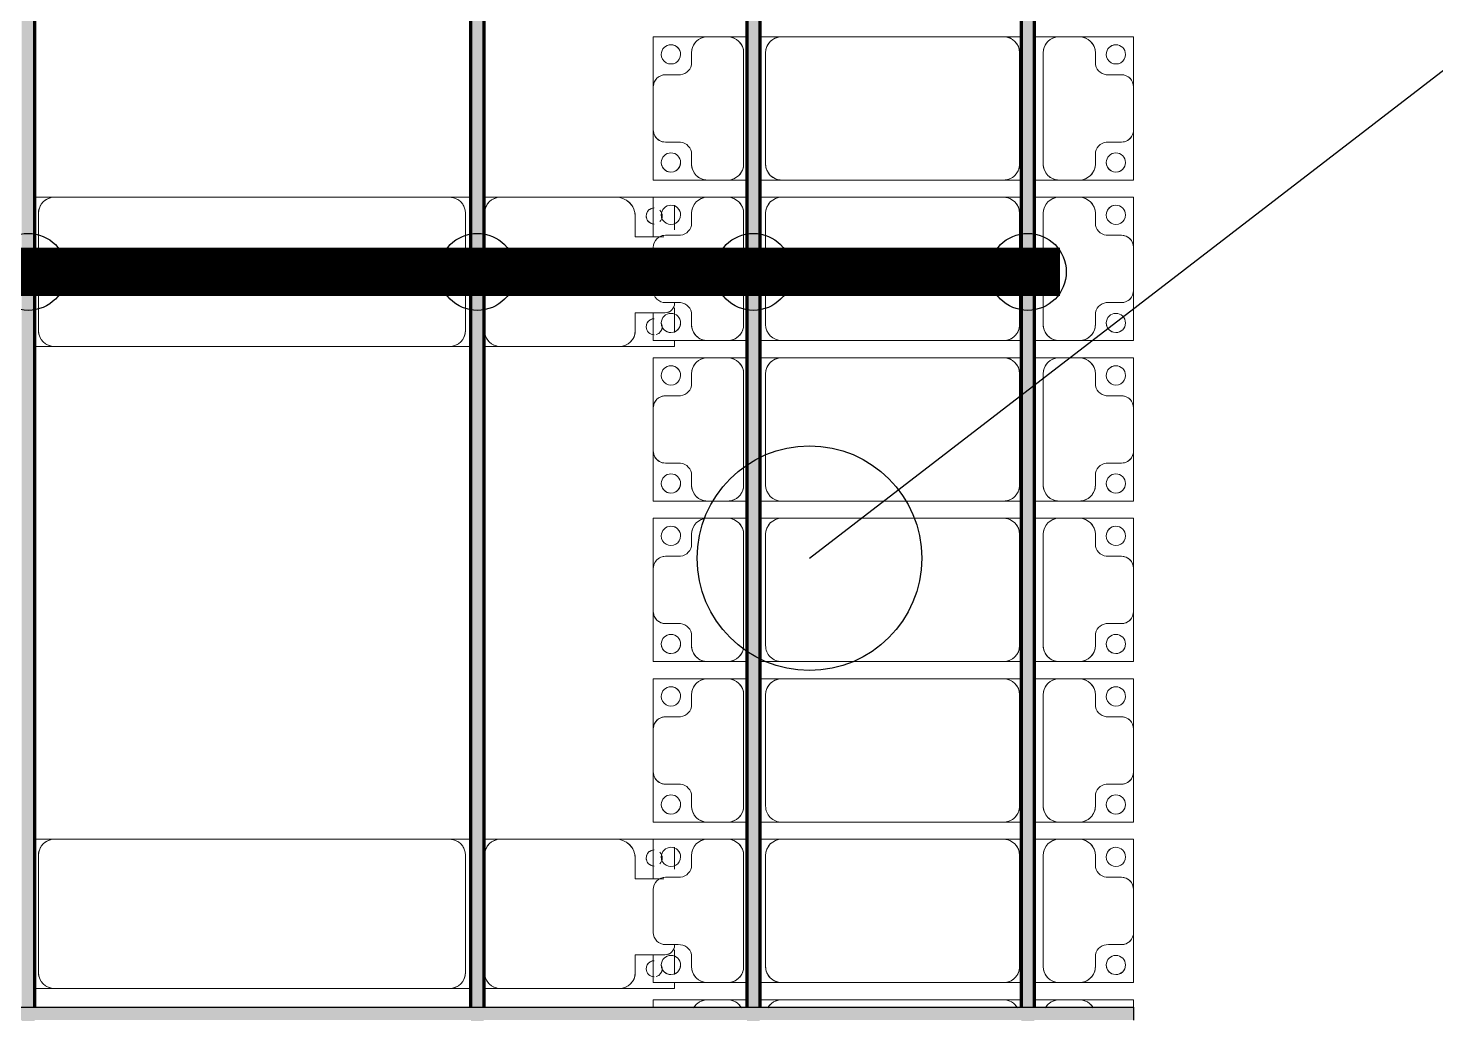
# Model space of a CAD drawing. Header units: millimetres. Extents: x -268744 to 115753, y -96240 to -10461.
# Drawn here: x 31470 to 35856, y -34627 to -31556 of the extents above; entities that cross this region are included whole.
import ezdxf

# ---------------------------------------------------------------- set-up
doc = ezdxf.new("R2010")
doc.units = ezdxf.units.MM
doc.layers.add('A-GENM', color=13, linetype='Continuous', lineweight=9)
doc.layers.add('S-BEAM', color=12, linetype='Continuous', lineweight=9)
for name, color, linetype in [('GC-BICH NEO', 6, 'Continuous'), ('GC-DAY NEO', 5, 'Continuous'), ('GC-HOP 40x60 GIA CUONG', 1, 'Continuous')]:
    doc.layers.add(name, color=color, linetype=linetype)

# ---------------------------------------------------------------- blocks, each defined once
blk = doc.blocks.new('Dầm C52 - Hộp 40x60-V24-KHUNG KẾT CẤU BÈ PIN 1')
at = {"layer": 'S-BEAM', "lineweight": 25}
blk.add_hatch(color=4, dxfattribs=at).paths.add_polyline_path([(-145811, -20), (145811, -20), (145811, 20), (-145811, 20)])
at = {"layer": 'S-BEAM', "color": 4, "lineweight": 25}
for p, q in [((-145811, 20), (145811, 20)), ((145811, 20), (145811, -20))]:
    blk.add_line(p, q, dxfattribs=at)
blk = doc.blocks.new('Dai phaodi lai - DẢI PHAO ĐI LẠI-V77-KHUNG KẾT CẤU BÈ PIN 1')
at = {"layer": 'A-GENM', "color": 7}
for p, q in [((11276.8, 748.4), (11433.1, 748.4)), ((11276.8, 579.3), (11276.8, 748.4)), ((11276.8, 748.4), (11276.8, 579.3)), ((11433.1, 748.4), (11276.8, 748.4)), ((11566.9, 748.4), (11433.1, 748.4)), ((11566.9, 748.4), (11723.2, 748.4)), ((11723.2, 748.4), (11566.9, 748.4)), ((11723.2, 748.4), (11723.2, 579.3)), ((11723.2, 579.3), (11723.2, 748.4)), ((11776.8, 748.4), (11933.1, 748.4)), ((11776.8, 579.3), (11776.8, 748.4)), ((11776.8, 748.4), (11776.8, 579.3)), ((11933.1, 748.4), (11776.8, 748.4)), ((12066.9, 748.4), (11933.1, 748.4)), ((12066.9, 748.4), (12223.2, 748.4)), ((12223.2, 748.4), (12066.9, 748.4)), ((12223.2, 748.4), (12223.2, 579.3)), ((12223.2, 579.3), (12223.2, 748.4)), ((12276.8, 748.4), (12433.1, 748.4)), ((12276.8, 579.3), (12276.8, 748.4)), ((12276.8, 748.4), (12276.8, 579.3)), ((12433.1, 748.4), (12276.8, 748.4)), ((12566.9, 748.4), (12433.1, 748.4)), ((12566.9, 748.4), (12723.2, 748.4)), ((12723.2, 748.4), (12566.9, 748.4)), ((12723.2, 748.4), (12723.2, 579.3)), ((12723.2, 579.3), (12723.2, 748.4)), ((12776.8, 748.4), (12933.1, 748.4)), ((12776.8, 579.3), (12776.8, 748.4)), ((12776.8, 748.4), (12776.8, 579.3)), ((12933.1, 748.4), (12776.8, 748.4)), ((13066.9, 748.4), (12933.1, 748.4)), ((13066.9, 748.4), (13223.2, 748.4)), ((13223.2, 748.4), (13066.9, 748.4)), ((13223.2, 748.4), (13223.2, 579.3)), ((13223.2, 579.3), (13223.2, 748.4)), ((13276.8, 748.4), (13433.1, 748.4)), ((13276.8, 579.3), (13276.8, 748.4)), ((13276.8, 748.4), (13276.8, 579.3)), ((13433.1, 748.4), (13276.8, 748.4)), ((13566.9, 748.4), (13433.1, 748.4)), ((13566.9, 748.4), (13723.2, 748.4)), ((13723.2, 748.4), (13566.9, 748.4)), ((13723.2, 748.4), (13723.2, 579.3)), ((13723.2, 579.3), (13723.2, 748.4)), ((13776.8, 748.4), (13933.1, 748.4)), ((13776.8, 579.3), (13776.8, 748.4)), ((13776.8, 748.4), (13776.8, 579.3)), ((13933.1, 748.4), (13776.8, 748.4)), ((14066.9, 748.4), (13933.1, 748.4)), ((14066.9, 748.4), (14223.2, 748.4)), ((14223.2, 748.4), (14066.9, 748.4)), ((14223.2, 748.4), (14223.2, 579.3)), ((14223.2, 579.3), (14223.2, 748.4)), ((14276.8, 748.4), (14300.1, 748.4)), ((14276.8, 579.3), (14276.8, 748.4)), ((14276.8, 748.4), (14276.8, 579.3)), ((14300.1, 748.4), (14276.8, 748.4)), ((11395.1, 710.4), (11395.1, 670.7)), ((11604.9, 670.7), (11604.9, 710.4)), ((11895.1, 710.4), (11895.1, 670.7)), ((12104.9, 670.7), (12104.9, 710.4)), ((12395.1, 710.4), (12395.1, 670.7)), ((12604.9, 670.7), (12604.9, 710.4)), ((12895.1, 710.4), (12895.1, 670.7)), ((13104.9, 670.7), (13104.9, 710.4)), ((13395.1, 710.4), (13395.1, 670.7)), ((13604.9, 670.7), (13604.9, 710.4)), ((13895.1, 710.4), (13895.1, 670.7)), ((14104.9, 670.7), (14104.9, 710.4)), ((11364.3, 629.3), (11326.8, 629.3)), ((11673.2, 629.3), (11635.7, 629.3)), ((11864.3, 629.3), (11826.8, 629.3)), ((12173.2, 629.3), (12135.7, 629.3)), ((12364.3, 629.3), (12326.8, 629.3)), ((12673.2, 629.3), (12635.7, 629.3)), ((12864.3, 629.3), (12826.8, 629.3)), ((13173.2, 629.3), (13135.7, 629.3)), ((13364.3, 629.3), (13326.8, 629.3)), ((13673.2, 629.3), (13635.7, 629.3)), ((13864.3, 629.3), (13826.8, 629.3)), ((14173.2, 629.3), (14135.7, 629.3)), ((11276.8, 579.3), (11276.8, 516.7)), ((11723.2, 516.7), (11723.2, 579.3)), ((11776.8, 579.3), (11776.8, 516.7)), ((12223.2, 516.7), (12223.2, 579.3)), ((12276.8, 579.3), (12276.8, 516.7)), ((12723.2, 516.7), (12723.2, 579.3)), ((12776.8, 579.3), (12776.8, 516.7)), ((13223.2, 516.7), (13223.2, 579.3)), ((13276.8, 579.3), (13276.8, 516.7)), ((13723.2, 516.7), (13723.2, 579.3)), ((13776.8, 579.3), (13776.8, 516.7)), ((14223.2, 516.7), (14223.2, 579.3)), ((14276.8, 579.3), (14276.8, 516.7)), ((11276.8, 438.7), (11276.8, 516.7)), ((11276.8, 438.7), (11276.8, 516.7)), ((11723.2, 516.7), (11723.2, 438.7)), ((11723.2, 516.7), (11723.2, 438.7)), ((11776.8, 438.7), (11776.8, 516.7)), ((11776.8, 438.7), (11776.8, 516.7)), ((12223.2, 516.7), (12223.2, 438.7)), ((12223.2, 516.7), (12223.2, 438.7)), ((12276.8, 438.7), (12276.8, 516.7)), ((12276.8, 438.7), (12276.8, 516.7)), ((12723.2, 516.7), (12723.2, 438.7)), ((12723.2, 516.7), (12723.2, 438.7)), ((12776.8, 438.7), (12776.8, 516.7)), ((12776.8, 438.7), (12776.8, 516.7)), ((13223.2, 516.7), (13223.2, 438.7)), ((13223.2, 516.7), (13223.2, 438.7)), ((13276.8, 438.7), (13276.8, 516.7)), ((13276.8, 438.7), (13276.8, 516.7)), ((13723.2, 516.7), (13723.2, 438.7)), ((13723.2, 516.7), (13723.2, 438.7)), ((13776.8, 438.7), (13776.8, 516.7)), ((13776.8, 438.7), (13776.8, 516.7)), ((14223.2, 516.7), (14223.2, 438.7)), ((14223.2, 516.7), (14223.2, 438.7)), ((14276.8, 438.7), (14276.8, 516.7)), ((14276.8, 438.7), (14276.8, 516.7)), ((11326.8, 466.7), (11673.2, 466.7)), ((11826.8, 466.7), (12173.2, 466.7)), ((12326.8, 466.7), (12673.2, 466.7)), ((12826.8, 466.7), (13173.2, 466.7)), ((13326.8, 466.7), (13673.2, 466.7)), ((13826.8, 466.7), (14173.2, 466.7)), ((11276.8, 343.3), (11276.8, 398.7)), ((11276.8, 343.3), (11276.8, 398.7)), ((11723.2, 398.7), (11723.2, 343.3)), ((11723.2, 398.7), (11723.2, 343.3)), ((11776.8, 343.3), (11776.8, 398.7)), ((11776.8, 343.3), (11776.8, 398.7)), ((12223.2, 398.7), (12223.2, 343.3)), ((12223.2, 398.7), (12223.2, 343.3)), ((12276.8, 343.3), (12276.8, 398.7)), ((12276.8, 343.3), (12276.8, 398.7)), ((12723.2, 398.7), (12723.2, 343.3)), ((12723.2, 398.7), (12723.2, 343.3)), ((12776.8, 343.3), (12776.8, 398.7)), ((12776.8, 343.3), (12776.8, 398.7)), ((13223.2, 398.7), (13223.2, 343.3)), ((13223.2, 398.7), (13223.2, 343.3)), ((13276.8, 343.3), (13276.8, 398.7)), ((13276.8, 343.3), (13276.8, 398.7)), ((13723.2, 398.7), (13723.2, 343.3)), ((13723.2, 398.7), (13723.2, 343.3)), ((13776.8, 343.3), (13776.8, 398.7)), ((13776.8, 343.3), (13776.8, 398.7)), ((14223.2, 398.7), (14223.2, 343.3)), ((14223.2, 398.7), (14223.2, 343.3)), ((14276.8, 343.3), (14276.8, 398.7)), ((14276.8, 343.3), (14276.8, 398.7)), ((11673.2, 393.3), (11326.8, 393.3)), ((12173.2, 393.3), (11826.8, 393.3)), ((12673.2, 393.3), (12326.8, 393.3)), ((13173.2, 393.3), (12826.8, 393.3)), ((13673.2, 393.3), (13326.8, 393.3)), ((14173.2, 393.3), (13826.8, 393.3)), ((11276.8, 343.3), (11276.8, -348.3)), ((11723.2, -348.3), (11723.2, 343.3)), ((11776.8, 343.3), (11776.8, -348.3)), ((12223.2, -348.3), (12223.2, 343.3)), ((12276.8, 343.3), (12276.8, -348.3)), ((12723.2, -348.3), (12723.2, 343.3)), ((12776.8, 343.3), (12776.8, -348.3)), ((13223.2, -348.3), (13223.2, 343.3)), ((13276.8, 343.3), (13276.8, -348.3)), ((13723.2, -348.3), (13723.2, 343.3)), ((13776.8, 343.3), (13776.8, -348.3)), ((14223.2, -348.3), (14223.2, 343.3)), ((14276.8, 343.3), (14276.8, -348.3)), ((11276.8, -416.3), (11276.8, -348.3)), ((11276.8, -416.3), (11276.8, -348.3)), ((11723.2, -348.3), (11723.2, -416.3)), ((11723.2, -348.3), (11723.2, -416.3)), ((11776.8, -416.3), (11776.8, -348.3)), ((11776.8, -416.3), (11776.8, -348.3)), ((12223.2, -348.3), (12223.2, -416.3)), ((12223.2, -348.3), (12223.2, -416.3)), ((12276.8, -416.3), (12276.8, -348.3)), ((12276.8, -416.3), (12276.8, -348.3)), ((12723.2, -348.3), (12723.2, -416.3)), ((12723.2, -348.3), (12723.2, -416.3)), ((12776.8, -416.3), (12776.8, -348.3)), ((12776.8, -416.3), (12776.8, -348.3)), ((13223.2, -348.3), (13223.2, -416.3)), ((13223.2, -348.3), (13223.2, -416.3)), ((13276.8, -416.3), (13276.8, -348.3)), ((13276.8, -416.3), (13276.8, -348.3)), ((13723.2, -348.3), (13723.2, -416.3)), ((13723.2, -348.3), (13723.2, -416.3)), ((13776.8, -416.3), (13776.8, -348.3)), ((13776.8, -416.3), (13776.8, -348.3)), ((14223.2, -348.3), (14223.2, -416.3)), ((14223.2, -348.3), (14223.2, -416.3)), ((14276.8, -416.3), (14276.8, -348.3)), ((14276.8, -416.3), (14276.8, -348.3)), ((11326.8, -398.3), (11673.2, -398.3)), ((11826.8, -398.3), (12173.2, -398.3)), ((12326.8, -398.3), (12673.2, -398.3)), ((12826.8, -398.3), (13173.2, -398.3)), ((13326.8, -398.3), (13673.2, -398.3)), ((13826.8, -398.3), (14173.2, -398.3)), ((11276.8, -516.7), (11276.8, -456.3)), ((11276.8, -516.7), (11276.8, -456.3)), ((11673.2, -466.7), (11326.8, -466.7)), ((11723.2, -456.3), (11723.2, -516.7)), ((11723.2, -456.3), (11723.2, -516.7)), ((11776.8, -516.7), (11776.8, -456.3)), ((11776.8, -516.7), (11776.8, -456.3)), ((12173.2, -466.7), (11826.8, -466.7)), ((12223.2, -456.3), (12223.2, -516.7)), ((12223.2, -456.3), (12223.2, -516.7)), ((12276.8, -516.7), (12276.8, -456.3)), ((12276.8, -516.7), (12276.8, -456.3)), ((12673.2, -466.7), (12326.8, -466.7)), ((12723.2, -456.3), (12723.2, -516.7)), ((12723.2, -456.3), (12723.2, -516.7)), ((12776.8, -516.7), (12776.8, -456.3)), ((12776.8, -516.7), (12776.8, -456.3)), ((13173.2, -466.7), (12826.8, -466.7)), ((13223.2, -456.3), (13223.2, -516.7)), ((13223.2, -456.3), (13223.2, -516.7)), ((13276.8, -516.7), (13276.8, -456.3)), ((13276.8, -516.7), (13276.8, -456.3)), ((13673.2, -466.7), (13326.8, -466.7)), ((13723.2, -456.3), (13723.2, -516.7)), ((13723.2, -456.3), (13723.2, -516.7)), ((13776.8, -516.7), (13776.8, -456.3)), ((13776.8, -516.7), (13776.8, -456.3)), ((14173.2, -466.7), (13826.8, -466.7)), ((14223.2, -456.3), (14223.2, -516.7)), ((14223.2, -456.3), (14223.2, -516.7)), ((14276.8, -516.7), (14276.8, -456.3)), ((14276.8, -516.7), (14276.8, -456.3)), ((11276.8, -516.7), (11276.8, -579.3)), ((11723.2, -579.3), (11723.2, -516.7)), ((11776.8, -516.7), (11776.8, -579.3)), ((12223.2, -579.3), (12223.2, -516.7)), ((12276.8, -516.7), (12276.8, -579.3)), ((12723.2, -579.3), (12723.2, -516.7)), ((12776.8, -516.7), (12776.8, -579.3)), ((13223.2, -579.3), (13223.2, -516.7)), ((13276.8, -516.7), (13276.8, -579.3)), ((13723.2, -579.3), (13723.2, -516.7)), ((13776.8, -516.7), (13776.8, -579.3)), ((14223.2, -579.3), (14223.2, -516.7)), ((14276.8, -516.7), (14276.8, -579.3)), ((11276.8, -748.4), (11276.8, -579.3)), ((11276.8, -579.3), (11276.8, -748.4)), ((11723.2, -579.3), (11723.2, -748.4)), ((11723.2, -748.4), (11723.2, -579.3)), ((11776.8, -748.4), (11776.8, -579.3)), ((11776.8, -579.3), (11776.8, -748.4)), ((12223.2, -579.3), (12223.2, -748.4)), ((12223.2, -748.4), (12223.2, -579.3)), ((12276.8, -748.4), (12276.8, -579.3)), ((12276.8, -579.3), (12276.8, -748.4)), ((12723.2, -579.3), (12723.2, -748.4)), ((12723.2, -748.4), (12723.2, -579.3)), ((12776.8, -748.4), (12776.8, -579.3)), ((12776.8, -579.3), (12776.8, -748.4)), ((13223.2, -579.3), (13223.2, -748.4)), ((13223.2, -748.4), (13223.2, -579.3)), ((13276.8, -748.4), (13276.8, -579.3)), ((13276.8, -579.3), (13276.8, -748.4)), ((13723.2, -579.3), (13723.2, -748.4)), ((13723.2, -748.4), (13723.2, -579.3)), ((13776.8, -748.4), (13776.8, -579.3)), ((13776.8, -579.3), (13776.8, -748.4)), ((14223.2, -579.3), (14223.2, -748.4)), ((14223.2, -748.4), (14223.2, -579.3)), ((14276.8, -748.4), (14276.8, -579.3)), ((14276.8, -579.3), (14276.8, -748.4)), ((11326.8, -629.3), (11364.3, -629.3)), ((11635.7, -629.3), (11673.2, -629.3)), ((11826.8, -629.3), (11864.3, -629.3)), ((12135.7, -629.3), (12173.2, -629.3)), ((12326.8, -629.3), (12364.3, -629.3)), ((12635.7, -629.3), (12673.2, -629.3)), ((12826.8, -629.3), (12864.3, -629.3)), ((13135.7, -629.3), (13173.2, -629.3)), ((13326.8, -629.3), (13364.3, -629.3)), ((13635.7, -629.3), (13673.2, -629.3)), ((13826.8, -629.3), (13864.3, -629.3)), ((14135.7, -629.3), (14173.2, -629.3)), ((11395.1, -670.7), (11395.1, -710.4)), ((11604.9, -710.4), (11604.9, -670.7)), ((11895.1, -670.7), (11895.1, -710.4)), ((12104.9, -710.4), (12104.9, -670.7)), ((12395.1, -670.7), (12395.1, -710.4)), ((12604.9, -710.4), (12604.9, -670.7)), ((12895.1, -670.7), (12895.1, -710.4)), ((13104.9, -710.4), (13104.9, -670.7)), ((13395.1, -670.7), (13395.1, -710.4)), ((13604.9, -710.4), (13604.9, -670.7)), ((13895.1, -670.7), (13895.1, -710.4)), ((14104.9, -710.4), (14104.9, -670.7)), ((11433.1, -748.4), (11276.8, -748.4)), ((11276.8, -748.4), (11433.1, -748.4)), ((11433.1, -748.4), (11566.9, -748.4)), ((11723.2, -748.4), (11566.9, -748.4)), ((11566.9, -748.4), (11723.2, -748.4)), ((11900.1, -748.4), (11776.8, -748.4)), ((11776.8, -748.4), (11900.1, -748.4)), ((11933.1, -748.4), (12066.9, -748.4)), ((12223.2, -748.4), (12136.6, -748.4)), ((12136.6, -748.4), (12223.2, -748.4)), ((12433.1, -748.4), (12276.8, -748.4)), ((12276.8, -748.4), (12433.1, -748.4)), ((12433.1, -748.4), (12566.9, -748.4)), ((12723.2, -748.4), (12566.9, -748.4)), ((12566.9, -748.4), (12723.2, -748.4)), ((12933.1, -748.4), (12776.8, -748.4)), ((12776.8, -748.4), (12933.1, -748.4)), ((12933.1, -748.4), (13066.9, -748.4)), ((13223.2, -748.4), (13066.9, -748.4)), ((13066.9, -748.4), (13223.2, -748.4)), ((13433.1, -748.4), (13276.8, -748.4)), ((13276.8, -748.4), (13433.1, -748.4)), ((13433.1, -748.4), (13566.9, -748.4)), ((13723.2, -748.4), (13566.9, -748.4)), ((13566.9, -748.4), (13723.2, -748.4)), ((13900.1, -748.4), (13776.8, -748.4)), ((13776.8, -748.4), (13900.1, -748.4)), ((13933.1, -748.4), (14066.9, -748.4)), ((14223.2, -748.4), (14136.6, -748.4)), ((14136.6, -748.4), (14223.2, -748.4)), ((14300.1, -748.4), (14276.8, -748.4)), ((14276.8, -748.4), (14300.1, -748.4))]:
    blk.add_line(p, q, dxfattribs=at)
for centre, radius, start, end in [((11433.1, 710.4), 38, 90, 180), ((11433.1, 710.4), 38, 90, 180), ((11433.1, 710.4), 38, 90, 105), ((11433.1, 710.4), 38, 90, 105), ((11566.9, 710.4), 38, 360, 90), ((11566.9, 710.4), 38, 75, 90), ((11566.9, 710.4), 38, 360, 90), ((11566.9, 710.4), 38, 75, 90), ((11933.1, 710.4), 38, 90, 180), ((11933.1, 710.4), 38, 90, 180), ((11933.1, 710.4), 38, 90, 105), ((11933.1, 710.4), 38, 90, 105), ((12066.9, 710.4), 38, 0, 90), ((12066.9, 710.4), 38, 75, 90), ((12066.9, 710.4), 38, 0, 90), ((12066.9, 710.4), 38, 75, 90), ((12433.1, 710.4), 38, 90, 180), ((12433.1, 710.4), 38, 90, 180), ((12433.1, 710.4), 38, 90, 105), ((12433.1, 710.4), 38, 90, 105), ((12566.9, 710.4), 38, 360, 90), ((12566.9, 710.4), 38, 75, 90), ((12566.9, 710.4), 38, 360, 90), ((12566.9, 710.4), 38, 75, 90), ((12933.1, 710.4), 38, 90, 180), ((12933.1, 710.4), 38, 90, 180), ((12933.1, 710.4), 38, 90, 105), ((12933.1, 710.4), 38, 90, 105), ((13066.9, 710.4), 38, 0, 90), ((13066.9, 710.4), 38, 75, 90), ((13066.9, 710.4), 38, 0, 90), ((13066.9, 710.4), 38, 75, 90), ((13433.1, 710.4), 38, 90, 180), ((13433.1, 710.4), 38, 90, 180), ((13433.1, 710.4), 38, 90, 105), ((13433.1, 710.4), 38, 90, 105), ((13566.9, 710.4), 38, 0, 90), ((13566.9, 710.4), 38, 75, 90), ((13566.9, 710.4), 38, 0, 90), ((13566.9, 710.4), 38, 75, 90), ((13933.1, 710.4), 38, 90, 180), ((13933.1, 710.4), 38, 90, 180), ((13933.1, 710.4), 38, 90, 105), ((13933.1, 710.4), 38, 90, 105), ((14066.9, 710.4), 38, 360, 90), ((14066.9, 710.4), 38, 75, 90), ((14066.9, 710.4), 38, 360, 90), ((14066.9, 710.4), 38, 75, 90), ((11331.6, 693.3), 30, 90, 270), ((11331.6, 693.3), 30, 90, 180), ((11331.6, 693.3), 30, 270, 90), ((11331.6, 693.3), 30, 270, 90), ((11433.1, 710.4), 38, 120, 180), ((11433.1, 710.4), 38, 120, 180), ((11566.9, 710.4), 38, 360, 60), ((11566.9, 710.4), 38, 360, 60), ((11668.4, 693.3), 30, 90, 270), ((11668.4, 693.3), 30, 90, 270), ((11668.4, 693.3), 30, 270, 90), ((11668.4, 693.3), 30, 0, 90), ((11831.6, 693.3), 30, 90, 270), ((11831.6, 693.3), 30, 90, 180), ((11831.6, 693.3), 30, 270, 90), ((11831.6, 693.3), 30, 270, 90), ((11933.1, 710.4), 38, 120, 180), ((11933.1, 710.4), 38, 120, 180), ((12066.9, 710.4), 38, 0, 60), ((12066.9, 710.4), 38, 0, 60), ((12168.4, 693.3), 30, 90, 270), ((12168.4, 693.3), 30, 90, 270), ((12168.4, 693.3), 30, 270, 90), ((12168.4, 693.3), 30, 0, 90), ((12331.6, 693.3), 30, 90, 270), ((12331.6, 693.3), 30, 90, 180), ((12331.6, 693.3), 30, 270, 90), ((12331.6, 693.3), 30, 270, 90), ((12433.1, 710.4), 38, 120, 180), ((12433.1, 710.4), 38, 120, 180), ((12566.9, 710.4), 38, 0, 60), ((12566.9, 710.4), 38, 0, 60), ((12668.4, 693.3), 30, 90, 270), ((12668.4, 693.3), 30, 90, 270), ((12668.4, 693.3), 30, 270, 90), ((12668.4, 693.3), 30, 0, 90), ((12831.6, 693.3), 30, 90, 270), ((12831.6, 693.3), 30, 90, 180), ((12831.6, 693.3), 30, 270, 90), ((12831.6, 693.3), 30, 270, 90), ((12933.1, 710.4), 38, 120, 180), ((12933.1, 710.4), 38, 120, 180), ((13066.9, 710.4), 38, 0, 60), ((13066.9, 710.4), 38, 0, 60), ((13168.4, 693.3), 30, 90, 270), ((13168.4, 693.3), 30, 90, 270), ((13168.4, 693.3), 30, 270, 90), ((13168.4, 693.3), 30, 0, 90), ((13331.6, 693.3), 30, 90, 270), ((13331.6, 693.3), 30, 90, 180), ((13331.6, 693.3), 30, 270, 90), ((13331.6, 693.3), 30, 270, 90), ((13433.1, 710.4), 38, 120, 180), ((13433.1, 710.4), 38, 120, 180), ((13566.9, 710.4), 38, 0, 60), ((13566.9, 710.4), 38, 0, 60), ((13668.4, 693.3), 30, 90, 270), ((13668.4, 693.3), 30, 90, 270), ((13668.4, 693.3), 30, 270, 90), ((13668.4, 693.3), 30, 0, 90), ((13831.6, 693.3), 30, 90, 270), ((13831.6, 693.3), 30, 90, 180), ((13831.6, 693.3), 30, 270, 90), ((13831.6, 693.3), 30, 270, 90), ((13933.1, 710.4), 38, 120, 180), ((13933.1, 710.4), 38, 120, 180), ((14066.9, 710.4), 38, 360, 60), ((14066.9, 710.4), 38, 0, 60), ((14168.4, 693.3), 30, 90, 270), ((14168.4, 693.3), 30, 90, 270), ((14168.4, 693.3), 30, 270, 90), ((14168.4, 693.3), 30, 0, 90), ((11331.6, 693.3), 30, 195, 270), ((11355.2, 668.2), 40, 283.1885, 3.5081), ((11644.8, 668.2), 40, 176.4919, 256.8115), ((11668.4, 693.3), 30, 270, 345), ((11831.6, 693.3), 30, 195, 270), ((11855.2, 668.2), 40, 283.1885, 3.5081), ((12144.8, 668.2), 40, 176.4919, 256.8115), ((12168.4, 693.3), 30, 270, 345), ((12331.6, 693.3), 30, 195, 270), ((12355.2, 668.2), 40, 283.1885, 3.5081), ((12644.8, 668.2), 40, 176.4919, 256.8115), ((12668.4, 693.3), 30, 270, 345), ((12831.6, 693.3), 30, 195, 270), ((12855.2, 668.2), 40, 283.1885, 3.5081), ((13144.8, 668.2), 40, 176.4919, 256.8115), ((13168.4, 693.3), 30, 270, 345), ((13331.6, 693.3), 30, 195, 270), ((13355.2, 668.2), 40, 283.1885, 3.5081), ((13644.8, 668.2), 40, 176.4919, 256.8115), ((13668.4, 693.3), 30, 270, 345), ((13831.6, 693.3), 30, 195, 270), ((13855.2, 668.2), 40, 283.1885, 3.5081), ((14144.8, 668.2), 40, 176.4919, 256.8115), ((14168.4, 693.3), 30, 270, 345), ((11326.8, 579.3), 50, 90, 180), ((11326.8, 579.3), 50, 90, 165), ((11673.2, 579.3), 50, 0, 90), ((11673.2, 579.3), 50, 15, 90), ((11826.8, 579.3), 50, 90, 180), ((11826.8, 579.3), 50, 90, 165), ((12173.2, 579.3), 50, 360, 90), ((12173.2, 579.3), 50, 15, 90), ((12326.8, 579.3), 50, 90, 180), ((12326.8, 579.3), 50, 90, 165), ((12673.2, 579.3), 50, 360, 90), ((12673.2, 579.3), 50, 15, 90), ((12826.8, 579.3), 50, 90, 180), ((12826.8, 579.3), 50, 90, 165), ((13173.2, 579.3), 50, 0, 90), ((13173.2, 579.3), 50, 15, 90), ((13326.8, 579.3), 50, 90, 180), ((13326.8, 579.3), 50, 90, 165), ((13673.2, 579.3), 50, 360, 90), ((13673.2, 579.3), 50, 15, 90), ((13826.8, 579.3), 50, 90, 180), ((13826.8, 579.3), 50, 90, 165), ((14173.2, 579.3), 50, 360, 90), ((14173.2, 579.3), 50, 15, 90), ((14326.8, 579.3), 50, 120, 180), ((14326.8, 579.3), 50, 120, 165), ((11326.8, 516.7), 50, 180, 270), ((11326.8, 516.7), 50, 195, 270), ((11673.2, 516.7), 50, 270, 0), ((11673.2, 516.7), 50, 270, 345), ((11826.8, 516.7), 50, 180, 270), ((11826.8, 516.7), 50, 195, 270), ((12173.2, 516.7), 50, 270, 0), ((12173.2, 516.7), 50, 270, 345), ((12326.8, 516.7), 50, 180, 270), ((12326.8, 516.7), 50, 195, 270), ((12673.2, 516.7), 50, 270, 0), ((12673.2, 516.7), 50, 270, 345), ((12826.8, 516.7), 50, 180, 270), ((12826.8, 516.7), 50, 195, 270), ((13173.2, 516.7), 50, 270, 0), ((13173.2, 516.7), 50, 270, 345), ((13326.8, 516.7), 50, 180, 270), ((13326.8, 516.7), 50, 195, 270), ((13673.2, 516.7), 50, 270, 0), ((13673.2, 516.7), 50, 270, 345), ((13826.8, 516.7), 50, 180, 270), ((13826.8, 516.7), 50, 195, 270), ((14173.2, 516.7), 50, 270, 360), ((14173.2, 516.7), 50, 270, 345), ((14326.8, 516.7), 50, 180, 240), ((14326.8, 516.7), 50, 195, 240), ((11326.8, 343.3), 50, 90, 180), ((11326.8, 343.3), 50, 150, 180), ((11326.8, 343.3), 50, 105, 135), ((11673.2, 343.3), 50, 360, 90), ((11673.2, 343.3), 50, 360, 75), ((11826.8, 343.3), 50, 90, 180), ((11826.8, 343.3), 50, 150, 180), ((11826.8, 343.3), 50, 105, 135), ((12173.2, 343.3), 50, 360, 90), ((12173.2, 343.3), 50, 360, 75), ((12326.8, 343.3), 50, 90, 180), ((12326.8, 343.3), 50, 150, 180), ((12326.8, 343.3), 50, 105, 135), ((12673.2, 343.3), 50, 360, 90), ((12673.2, 343.3), 50, 360, 75), ((12826.8, 343.3), 50, 90, 180), ((12826.8, 343.3), 50, 150, 180), ((12826.8, 343.3), 50, 105, 135), ((13173.2, 343.3), 50, 0, 90), ((13173.2, 343.3), 50, 360, 75), ((13326.8, 343.3), 50, 90, 180), ((13326.8, 343.3), 50, 150, 180), ((13326.8, 343.3), 50, 105, 135), ((13673.2, 343.3), 50, 360, 90), ((13673.2, 343.3), 50, 360, 75), ((13826.8, 343.3), 50, 90, 180), ((13826.8, 343.3), 50, 150, 180), ((13826.8, 343.3), 50, 105, 135), ((14173.2, 343.3), 50, 360, 90), ((14173.2, 343.3), 50, 360, 75), ((14326.8, 343.3), 50, 120, 180), ((14326.8, 343.3), 50, 150, 180), ((14326.8, 343.3), 50, 120, 135), ((11326.8, -348.3), 50, 180, 270), ((11673.2, -348.3), 50, 270, 0), ((11673.2, -348.3), 50, 270, 360), ((11826.8, -348.3), 50, 180, 270), ((12173.2, -348.3), 50, 270, 360), ((12173.2, -348.3), 50, 270, 360), ((12326.8, -348.3), 50, 180, 270), ((12673.2, -348.3), 50, 270, 360), ((12673.2, -348.3), 50, 270, 360), ((12826.8, -348.3), 50, 180, 270), ((13173.2, -348.3), 50, 270, 0), ((13173.2, -348.3), 50, 270, 0), ((13326.8, -348.3), 50, 180, 270), ((13673.2, -348.3), 50, 270, 0), ((13673.2, -348.3), 50, 270, 0), ((13826.8, -348.3), 50, 180, 270), ((14173.2, -348.3), 50, 270, 0), ((14173.2, -348.3), 50, 270, 360), ((14326.8, -348.3), 50, 180, 240), ((11326.8, -348.3), 50, 195, 270), ((11826.8, -348.3), 50, 195, 270), ((12326.8, -348.3), 50, 195, 270), ((12826.8, -348.3), 50, 195, 270), ((13326.8, -348.3), 50, 195, 270), ((13826.8, -348.3), 50, 195, 270), ((14326.8, -348.3), 50, 195, 240), ((11326.8, -516.7), 50, 90, 180), ((11326.8, -516.7), 50, 90, 165), ((11673.2, -516.7), 50, 0, 90), ((11673.2, -516.7), 50, 15, 90), ((11826.8, -516.7), 50, 90, 180), ((11826.8, -516.7), 50, 90, 165), ((12173.2, -516.7), 50, 360, 90), ((12173.2, -516.7), 50, 15, 90), ((12326.8, -516.7), 50, 90, 180), ((12326.8, -516.7), 50, 90, 165), ((12673.2, -516.7), 50, 360, 90), ((12673.2, -516.7), 50, 15, 90), ((12826.8, -516.7), 50, 90, 180), ((12826.8, -516.7), 50, 90, 165), ((13173.2, -516.7), 50, 0, 90), ((13173.2, -516.7), 50, 15, 90), ((13326.8, -516.7), 50, 90, 180), ((13326.8, -516.7), 50, 90, 165), ((13673.2, -516.7), 50, 0, 90), ((13673.2, -516.7), 50, 15, 90), ((13826.8, -516.7), 50, 90, 180), ((13826.8, -516.7), 50, 90, 165), ((14173.2, -516.7), 50, 360, 90), ((14173.2, -516.7), 50, 15, 90), ((14326.8, -516.7), 50, 120, 180), ((14326.8, -516.7), 50, 120, 165), ((11326.8, -579.3), 50, 180, 270), ((11326.8, -579.3), 50, 195, 270), ((11673.2, -579.3), 50, 270, 0), ((11673.2, -579.3), 50, 270, 345), ((11826.8, -579.3), 50, 180, 270), ((11826.8, -579.3), 50, 195, 270), ((12173.2, -579.3), 50, 270, 0), ((12173.2, -579.3), 50, 270, 345), ((12326.8, -579.3), 50, 180, 270), ((12326.8, -579.3), 50, 195, 270), ((12673.2, -579.3), 50, 270, 0), ((12673.2, -579.3), 50, 270, 345), ((12826.8, -579.3), 50, 180, 270), ((12826.8, -579.3), 50, 195, 270), ((13173.2, -579.3), 50, 270, 0), ((13173.2, -579.3), 50, 270, 345), ((13326.8, -579.3), 50, 180, 270), ((13326.8, -579.3), 50, 195, 270), ((13673.2, -579.3), 50, 270, 360), ((13673.2, -579.3), 50, 270, 345), ((13826.8, -579.3), 50, 180, 270), ((13826.8, -579.3), 50, 195, 270), ((14173.2, -579.3), 50, 270, 360), ((14173.2, -579.3), 50, 270, 345), ((14326.8, -579.3), 50, 180, 240), ((14326.8, -579.3), 50, 195, 240), ((11355.2, -668.2), 40, 356.4919, 76.8115), ((11644.8, -668.2), 40, 103.1885, 183.5081), ((11855.2, -668.2), 40, 356.4919, 76.8115), ((12144.8, -668.2), 40, 103.1885, 183.5081), ((12355.2, -668.2), 40, 356.4919, 76.8115), ((12644.8, -668.2), 40, 103.1885, 183.5081), ((12855.2, -668.2), 40, 356.4919, 76.8115), ((13144.8, -668.2), 40, 103.1885, 183.5081), ((13355.2, -668.2), 40, 356.4919, 76.8115), ((13644.8, -668.2), 40, 103.1885, 183.5081), ((13855.2, -668.2), 40, 356.4919, 76.8115), ((14144.8, -668.2), 40, 103.1885, 183.5081), ((11331.6, -693.3), 30, 90, 270), ((11331.6, -693.3), 30, 180, 270), ((11331.6, -693.3), 30, 90, 165), ((11331.6, -693.3), 30, 270, 90), ((11331.6, -693.3), 30, 270, 90), ((11668.4, -693.3), 30, 90, 270), ((11668.4, -693.3), 30, 90, 270), ((11668.4, -693.3), 30, 270, 90), ((11668.4, -693.3), 30, 15, 90), ((11668.4, -693.3), 30, 270, 360), ((11831.6, -693.3), 30, 90, 270), ((11831.6, -693.3), 30, 180, 270), ((11831.6, -693.3), 30, 90, 165), ((11831.6, -693.3), 30, 270, 90), ((11831.6, -693.3), 30, 270, 90), ((12168.4, -693.3), 30, 90, 270), ((12168.4, -693.3), 30, 90, 270), ((12168.4, -693.3), 30, 270, 90), ((12168.4, -693.3), 30, 15, 90), ((12168.4, -693.3), 30, 270, 360), ((12331.6, -693.3), 30, 90, 270), ((12331.6, -693.3), 30, 180, 270), ((12331.6, -693.3), 30, 90, 165), ((12331.6, -693.3), 30, 270, 90), ((12331.6, -693.3), 30, 270, 90), ((12668.4, -693.3), 30, 90, 270), ((12668.4, -693.3), 30, 90, 270), ((12668.4, -693.3), 30, 270, 90), ((12668.4, -693.3), 30, 15, 90), ((12668.4, -693.3), 30, 270, 360), ((12831.6, -693.3), 30, 90, 270), ((12831.6, -693.3), 30, 180, 270), ((12831.6, -693.3), 30, 90, 165), ((12831.6, -693.3), 30, 270, 90), ((12831.6, -693.3), 30, 270, 90), ((13168.4, -693.3), 30, 90, 270), ((13168.4, -693.3), 30, 90, 270), ((13168.4, -693.3), 30, 270, 90), ((13168.4, -693.3), 30, 15, 90), ((13168.4, -693.3), 30, 270, 360), ((13331.6, -693.3), 30, 90, 270), ((13331.6, -693.3), 30, 180, 270), ((13331.6, -693.3), 30, 90, 165), ((13331.6, -693.3), 30, 270, 90), ((13331.6, -693.3), 30, 270, 90), ((13668.4, -693.3), 30, 90, 270), ((13668.4, -693.3), 30, 90, 270), ((13668.4, -693.3), 30, 270, 90), ((13668.4, -693.3), 30, 15, 90), ((13668.4, -693.3), 30, 270, 360), ((13831.6, -693.3), 30, 90, 270), ((13831.6, -693.3), 30, 180, 270), ((13831.6, -693.3), 30, 90, 165), ((13831.6, -693.3), 30, 270, 90), ((13831.6, -693.3), 30, 270, 90), ((14168.4, -693.3), 30, 90, 270), ((14168.4, -693.3), 30, 90, 270), ((14168.4, -693.3), 30, 270, 90), ((14168.4, -693.3), 30, 15, 90), ((14168.4, -693.3), 30, 270, 360), ((11433.1, -710.4), 38, 180, 270), ((11433.1, -710.4), 38, 180, 240), ((11433.1, -710.4), 38, 180, 270), ((11433.1, -710.4), 38, 180, 240), ((11566.9, -710.4), 38, 270, 0), ((11566.9, -710.4), 38, 270, 360), ((11566.9, -710.4), 38, 300, 0), ((11566.9, -710.4), 38, 300, 0), ((11933.1, -710.4), 38, 180, 270), ((11933.1, -710.4), 38, 180, 210), ((11933.1, -710.4), 38, 180, 210), ((12066.9, -710.4), 38, 270, 0), ((12433.1, -710.4), 38, 180, 270), ((12433.1, -710.4), 38, 180, 240), ((12433.1, -710.4), 38, 180, 270), ((12433.1, -710.4), 38, 180, 240), ((12566.9, -710.4), 38, 270, 0), ((12566.9, -710.4), 38, 270, 360), ((12566.9, -710.4), 38, 300, 0), ((12566.9, -710.4), 38, 300, 0), ((12933.1, -710.4), 38, 180, 270), ((12933.1, -710.4), 38, 180, 240), ((12933.1, -710.4), 38, 180, 270), ((12933.1, -710.4), 38, 180, 240), ((13066.9, -710.4), 38, 270, 0), ((13066.9, -710.4), 38, 270, 360), ((13066.9, -710.4), 38, 300, 0), ((13066.9, -710.4), 38, 300, 0), ((13433.1, -710.4), 38, 180, 270), ((13433.1, -710.4), 38, 180, 240), ((13433.1, -710.4), 38, 180, 270), ((13433.1, -710.4), 38, 180, 240), ((13566.9, -710.4), 38, 270, 360), ((13566.9, -710.4), 38, 270, 360), ((13566.9, -710.4), 38, 300, 360), ((13566.9, -710.4), 38, 300, 360), ((13933.1, -710.4), 38, 180, 270), ((13933.1, -710.4), 38, 180, 210), ((13933.1, -710.4), 38, 180, 210), ((14066.9, -710.4), 38, 270, 360), ((11433.1, -710.4), 38, 255, 270), ((11433.1, -710.4), 38, 255, 270), ((11566.9, -710.4), 38, 270, 285), ((11566.9, -710.4), 38, 270, 285), ((12433.1, -710.4), 38, 255, 270), ((12433.1, -710.4), 38, 255, 270), ((12566.9, -710.4), 38, 270, 285), ((12566.9, -710.4), 38, 270, 285), ((12933.1, -710.4), 38, 255, 270), ((12933.1, -710.4), 38, 255, 270), ((13066.9, -710.4), 38, 270, 285), ((13066.9, -710.4), 38, 270, 285), ((13433.1, -710.4), 38, 255, 270), ((13433.1, -710.4), 38, 255, 270), ((13566.9, -710.4), 38, 270, 285), ((13566.9, -710.4), 38, 270, 285)]:
    blk.add_arc(centre, radius, start, end, dxfattribs=at)
blk = doc.blocks.new('Dầm C52 - Dầm C52-V78-KHUNG KẾT CẤU BÈ PIN 1')
at = {"layer": 'S-BEAM', "lineweight": 140}
h = blk.add_hatch(color=1, dxfattribs=at)
h.paths.add_polyline_path([(-25480.9, 20), (-25480.9, -20), (-25440.9, -19.8), (-25445.2, 20)])
h.paths.add_polyline_path([(-25400.9, 20), (-25400.9, -20), (-19440.9, -19.8), (-19443, 20), (-24983.5, 20)])
h.paths.add_polyline_path([(-19400.9, -19.8), (-19400.9, -20), (-13440.9, -19.8), (-13440.9, 20), (-19400.9, 20)])
h.paths.add_polyline_path([(-13400.9, -19.8), (-13400.9, -20), (-7440.9, -19.8), (-7440.9, 20), (-13400.9, 20)])
h.paths.add_polyline_path([(-7400.9, -20), (-2883.4, -19.8), (-2883.4, 20), (-7400.9, 20), (-7400.9, -19.8)])
h.paths.add_polyline_path([(-1283.4, -20), (4559.1, -19.8), (4559.1, 20), (-1283.4, 20), (-1283.4, -19.8)])
h.paths.add_polyline_path([(4599.1, 20), (4599.1, -20), (10559.1, -19.8), (10559.1, 20), (5027.2, 20)])
h.paths.add_polyline_path([(10599.1, 20), (10599.1, -20), (16559.1, -19.8), (16559.1, 20), (11029.4, 20)])
h.paths.add_polyline_path([(16599.1, 20), (16599.1, -20), (22559.1, -19.8), (22559.1, 20), (17031.5, 20)])
h.paths.add_polyline_path([(22599.1, 20), (22599.1, -20), (25259.1, -19.8), (25259.1, 20), (23033.7, 20)])
h.paths.add_polyline_path([(25299.1, -20), (25480.9, -19.8), (25480.9, 20), (25299.1, 20), (25299.1, -19.8)])
at = {"layer": 'S-BEAM', "color": 1, "lineweight": 140}
for p, q in [((10599.1, 20), (16559.1, 20)), ((16559.1, -20), (10599.1, -20))]:
    blk.add_line(p, q, dxfattribs=at)
blk = doc.blocks.new('Dầm C52 - Dầm C52-V79-KHUNG KẾT CẤU BÈ PIN 1')
at = {"layer": 'S-BEAM', "lineweight": 140}
h = blk.add_hatch(color=1, dxfattribs=at)
h.paths.add_polyline_path([(-25480.9, 20), (-25480.9, -20), (-25440.9, -20), (-25440.9, 20)])
h.paths.add_polyline_path([(-25400.9, 20), (-25400.9, -20), (-19440.9, -20), (-19443, 20), (-24983.5, 20)])
h.paths.add_polyline_path([(-19400.9, 20), (-19400.9, -20), (-13440.9, -20), (-13440.9, 20), (-18981.3, 20)])
h.paths.add_polyline_path([(-13400.9, -20), (-7440.9, -20), (-7440.9, 20), (-13400.9, 20)])
h.paths.add_polyline_path([(-7400.9, 20), (-7400.9, -20), (-2883.4, -20), (-2883.4, 20), (-6977, 20)])
h.paths.add_polyline_path([(-1283.4, 20), (-1283.4, -20), (4559.1, -20), (4559.1, 20), (-974.9, 20)])
h.paths.add_polyline_path([(4599.1, -20), (10559.1, -20), (10559.1, 20), (4599.1, 20)])
h.paths.add_polyline_path([(10599.1, 20), (10599.1, -20), (16559.1, -20), (16559.1, 20), (11029.4, 20)])
h.paths.add_polyline_path([(16599.1, -20), (22559.1, -20), (22559.1, 20), (16599.1, 20)])
h.paths.add_polyline_path([(22599.1, -20), (25259.1, -20), (25259.1, 20), (22599.1, 20)])
h.paths.add_polyline_path([(25299.1, -20), (25480.9, -20), (25480.9, 20), (25299.1, 20)])
at = {"layer": 'S-BEAM', "color": 1, "lineweight": 140}
for p, q in [((10599.1, 20), (16559.1, 20)), ((16559.1, -20), (10599.1, -20))]:
    blk.add_line(p, q, dxfattribs=at)
blk = doc.blocks.new('Dai phao do pin - DẢI PHAO ĐỠ PIN-V97-KHUNG KẾT CẤU BÈ PIN 1')
at = {"layer": 'A-GENM', "color": 7}
for p, q in [((67087.6, 241.6), (67149.7, 241.6)), ((67087.6, 241.6), (67149.7, 241.6)), ((68380.3, 241.6), (67149.7, 241.6)), ((68380.3, 241.6), (68447.6, 241.6)), ((68380.3, 241.6), (68447.6, 241.6)), ((68487.6, 241.6), (68539.7, 241.6)), ((68487.6, 241.6), (68539.7, 241.6)), ((68899.7, 241.6), (68539.7, 241.6)), ((68899.7, 241.6), (69082.2, 241.6)), ((69082.2, 241.6), (68899.7, 241.6)), ((67099.7, 191.6), (67099.7, -173.4)), ((68430.3, -173.4), (68430.3, 191.6)), ((68489.7, 191.6), (68489.7, -173.4)), ((68959.7, 118.2), (68959.7, 181.6)), ((69082.2, 216.6), (69082.2, 148.5)), ((69082.2, 148.5), (69082.2, 216.6)), ((69048.7, 118.2), (68959.7, 118.2)), ((68959.7, -173.4), (68959.7, -118.2)), ((68959.7, -118.2), (69052.2, -118.2)), ((69082.2, -103.3), (69082.2, -179.9)), ((69082.2, -179.9), (69082.2, -103.3)), ((69082.2, -204.2), (69082.2, -223.4)), ((69082.2, -223.4), (69082.2, -204.2)), ((67149.7, -223.4), (67087.6, -223.4)), ((67149.7, -223.4), (67087.6, -223.4)), ((67149.7, -223.4), (68380.3, -223.4)), ((68447.6, -223.4), (68380.3, -223.4)), ((68447.6, -223.4), (68380.3, -223.4)), ((68539.7, -223.4), (68487.6, -223.4)), ((68539.7, -223.4), (68487.6, -223.4)), ((68539.7, -223.4), (68909.7, -223.4)), ((69082.2, -223.4), (68909.7, -223.4)), ((68909.7, -223.4), (69082.2, -223.4))]:
    blk.add_line(p, q, dxfattribs=at)
for centre, radius, start, end in [((67149.7, 191.6), 50, 90, 180), ((67149.7, 191.6), 50, 105, 135), ((68380.3, 191.6), 50, 360, 90), ((68380.3, 191.6), 50, 60, 90), ((68539.7, 191.6), 50, 90, 180), ((68539.7, 191.6), 50, 105, 180), ((68899.7, 181.6), 60, 360, 90), ((68899.7, 181.6), 60, 360, 60), ((67149.7, 191.6), 50, 150, 180), ((68380.3, 191.6), 50, 15, 30), ((69018.6, 183.2), 25, 90, 180), ((69018.6, 183.2), 25, 180, 270), ((69018.6, 183.2), 25, 180, 195), ((69018.6, 183.2), 25, 90, 165), ((69018.6, 183.2), 25, 0, 45), ((69018.6, 183.2), 25, 0, 45), ((69018.6, 183.2), 25, 315, 0), ((69018.6, 183.2), 25, 315, 0), ((69018.6, 183.2), 25, 210, 270), ((69052.2, -88.2), 30, 270, 360), ((69052.2, -88.2), 30, 285, 300), ((69052.2, -88.2), 30, 285, 300), ((69052.2, -88.2), 30, 285, 300), ((67149.7, -173.4), 50, 180, 270), ((67149.7, -173.4), 50, 180, 210), ((68380.3, -173.4), 50, 270, 0), ((68380.3, -173.4), 50, 330, 0), ((68539.7, -173.4), 50, 180, 270), ((68539.7, -173.4), 50, 180, 255), ((68909.7, -173.4), 50, 270, 360), ((68909.7, -173.4), 50, 285, 360), ((69018.6, -161.8), 25, 90, 180), ((69018.6, -161.8), 25, 180, 270), ((69018.6, -161.8), 25, 180, 270), ((69018.6, -161.8), 25, 105, 165), ((69018.6, -161.8), 25, 285, 0), ((69018.6, -161.8), 25, 285, 0), ((69018.6, -161.8), 25, 0, 30), ((69018.6, -161.8), 25, 0, 30), ((67149.7, -173.4), 50, 240, 270), ((68380.3, -173.4), 50, 285, 300)]:
    blk.add_arc(centre, radius, start, end, dxfattribs=at)
blk = doc.blocks.new('Dai phao do pin - DẢI PHAO ĐỠ PIN-V98-KHUNG KẾT CẤU BÈ PIN 1')
at = {"layer": 'A-GENM', "color": 7}
for p, q in [((67087.6, 241.6), (67149.7, 241.6)), ((67087.6, 241.6), (67149.7, 241.6)), ((68380.3, 241.6), (67149.7, 241.6)), ((68380.3, 241.6), (68447.6, 241.6)), ((68380.3, 241.6), (68447.6, 241.6)), ((68487.6, 241.6), (68539.7, 241.6)), ((68487.6, 241.6), (68539.7, 241.6)), ((68899.7, 241.6), (68539.7, 241.6)), ((68899.7, 241.6), (69082.2, 241.6)), ((69082.2, 241.6), (68899.7, 241.6)), ((67099.7, 191.6), (67099.7, -173.4)), ((68430.3, -173.4), (68430.3, 191.6)), ((68489.7, 191.6), (68489.7, -173.4)), ((68959.7, 118.2), (68959.7, 181.6)), ((69082.2, 216.6), (69082.2, 140)), ((69082.2, 140), (69082.2, 216.6)), ((69048.7, 118.2), (68959.7, 118.2)), ((68959.7, -173.4), (68959.7, -118.2)), ((68959.7, -118.2), (69052.2, -118.2)), ((69082.2, -103.3), (69082.2, -179.9)), ((69082.2, -179.9), (69082.2, -103.3)), ((69082.2, -204.2), (69082.2, -223.4)), ((69082.2, -223.4), (69082.2, -204.2)), ((67149.7, -223.4), (67087.6, -223.4)), ((67149.7, -223.4), (67087.6, -223.4)), ((67149.7, -223.4), (68380.3, -223.4)), ((68447.6, -223.4), (68380.3, -223.4)), ((68447.6, -223.4), (68380.3, -223.4)), ((68539.7, -223.4), (68487.6, -223.4)), ((68539.7, -223.4), (68487.6, -223.4)), ((68539.7, -223.4), (68909.7, -223.4)), ((69082.2, -223.4), (68909.7, -223.4)), ((68909.7, -223.4), (69082.2, -223.4))]:
    blk.add_line(p, q, dxfattribs=at)
for centre, radius, start, end in [((67149.7, 191.6), 50, 90, 180), ((67149.7, 191.6), 50, 105, 135), ((68380.3, 191.6), 50, 360, 90), ((68380.3, 191.6), 50, 60, 90), ((68539.7, 191.6), 50, 90, 180), ((68539.7, 191.6), 50, 105, 180), ((68899.7, 181.6), 60, 360, 90), ((68899.7, 181.6), 60, 360, 60), ((67149.7, 191.6), 50, 150, 180), ((68380.3, 191.6), 50, 15, 30), ((69018.6, 183.2), 25, 90, 180), ((69018.6, 183.2), 25, 180, 270), ((69018.6, 183.2), 25, 180, 195), ((69018.6, 183.2), 25, 90, 165), ((69018.6, 183.2), 25, 0, 45), ((69018.6, 183.2), 25, 0, 45), ((69018.6, 183.2), 25, 315, 0), ((69018.6, 183.2), 25, 315, 0), ((69018.6, 183.2), 25, 210, 270), ((69052.2, -88.2), 30, 270, 360), ((69052.2, -88.2), 30, 285, 300), ((69052.2, -88.2), 30, 285, 300), ((69052.2, -88.2), 30, 285, 300), ((67149.7, -173.4), 50, 180, 270), ((67149.7, -173.4), 50, 180, 210), ((68380.3, -173.4), 50, 270, 0), ((68380.3, -173.4), 50, 330, 0), ((68539.7, -173.4), 50, 180, 270), ((68539.7, -173.4), 50, 180, 255), ((68909.7, -173.4), 50, 270, 360), ((68909.7, -173.4), 50, 285, 360), ((69018.6, -161.8), 25, 90, 180), ((69018.6, -161.8), 25, 180, 270), ((69018.6, -161.8), 25, 180, 270), ((69018.6, -161.8), 25, 105, 165), ((69018.6, -161.8), 25, 285, 0), ((69018.6, -161.8), 25, 285, 0), ((69018.6, -161.8), 25, 0, 30), ((69018.6, -161.8), 25, 0, 30), ((67149.7, -173.4), 50, 240, 270), ((68380.3, -173.4), 50, 285, 300)]:
    blk.add_arc(centre, radius, start, end, dxfattribs=at)
blk = doc.blocks.new('Dầm C52 - Dầm C52-V2-KHUNG KẾT CẤU BÈ PIN 1')
at = {"layer": 'S-BEAM', "lineweight": 140}
h = blk.add_hatch(color=1, dxfattribs=at)
h.paths.add_polyline_path([(-25480.9, 20), (-25480.9, -20), (-25440.9, -20), (-25440.9, 20)])
h.paths.add_polyline_path([(-25400.9, 20), (-25400.9, -20), (-19440.9, -20), (-19443, 20), (-24983.5, 20)])
h.paths.add_polyline_path([(-19400.9, 20), (-19400.9, -20), (-13440.9, -20), (-13440.9, 20), (-18519.6, 20)])
h.paths.add_polyline_path([(-13400.9, -20), (-7440.9, -20), (-7440.9, 20), (-13400.9, 20)])
h.paths.add_polyline_path([(-7400.9, 20), (-7400.9, -20), (-1440.9, -20), (-1440.9, 20), (-6515.3, 20)])
h.paths.add_polyline_path([(-1400.9, 20), (-1400.9, -20), (4559.1, -20), (4559.1, 20), (-974.9, 20)])
h.paths.add_polyline_path([(4599.1, -20), (10559.1, -20), (10559.1, 20), (4599.1, 20)])
h.paths.add_polyline_path([(10599.1, -20), (16559.1, -20), (16559.1, 20), (10599.1, 20)])
h.paths.add_polyline_path([(16599.1, 20), (16599.1, -20), (22559.1, -20), (22559.1, 20), (17493.2, 20)])
h.paths.add_polyline_path([(22599.1, 20), (22599.1, -20), (25259.1, -20), (25259.1, 20), (23033.7, 20)])
h.paths.add_polyline_path([(25299.1, -20), (25480.9, -20), (25480.9, 20), (25299.1, 20)])
at = {"layer": 'S-BEAM', "color": 1, "lineweight": 140}
blk.add_line((16559.1, -20), (10599.1, -20), dxfattribs=at)
blk = doc.blocks.new('Dầm C52 - Dầm C52-102503-KHUNG KẾT CẤU BÈ PIN 1')
at = {"layer": 'S-BEAM', "lineweight": 140}
h = blk.add_hatch(color=1, dxfattribs=at)
h.paths.add_polyline_path([(-25480.9, 20), (-25480.9, -20), (-25440.9, -20), (-25440.9, 20)])
h.paths.add_polyline_path([(-25400.9, 20), (-25400.9, -20), (-19440.9, -20), (-19443, 20), (-24983.5, 20)])
h.paths.add_polyline_path([(-19400.9, 20), (-19400.9, -20), (-13440.9, -20), (-13440.9, 20), (-17596.2, 20)])
h.paths.add_polyline_path([(-13400.9, -20), (-7440.9, -20), (-7440.9, 20), (-13400.9, 20)])
h.paths.add_polyline_path([(-7400.9, -20), (-1440.9, -20), (-1440.9, 20), (-7400.9, 20)])
h.paths.add_polyline_path([(-1400.9, -20), (4559.1, -20), (4559.1, 20), (-1400.9, 20)])
h.paths.add_polyline_path([(4599.1, -20), (10559.1, -20), (10559.1, 20), (4599.1, 20)])
h.paths.add_polyline_path([(10599.1, 20), (10599.1, -20), (16559.1, -20), (16559.1, 20), (11952.8, 20)])
h.paths.add_polyline_path([(16599.1, -20), (22559.1, -20), (22559.1, 20), (16599.1, 20)])
h.paths.add_polyline_path([(22599.1, -20), (25259.1, -20), (25259.1, 20), (22599.1, 20)])
h.paths.add_polyline_path([(25299.1, -20), (25441.8, -20), (25441.8, 20), (25299.1, 20)])
at = {"layer": 'S-BEAM', "color": 1, "lineweight": 140}
for p, q in [((10599.1, 20), (16559.1, 20)), ((16559.1, -20), (10599.1, -20))]:
    blk.add_line(p, q, dxfattribs=at)
blk = doc.blocks.new('be pin 1_rvt-1-KHUNG KẾT CẤU BÈ PIN 1')
at = {"layer": 'A-GENM', "lineweight": 9, "rotation": 270.0000000003262}
blk.add_blockref('Dai phaodi lai - DẢI PHAO ĐI LẠI-V77-KHUNG KẾT CẤU BÈ PIN 1', (34166, -20306.4), dxfattribs=at)
at = {"layer": 'A-GENM', "lineweight": 9}
for name, p in [('Dai phao do pin - DẢI PHAO ĐỠ PIN-V98-KHUNG KẾT CẤU BÈ PIN 1', (-35598.1, -32324.7)), ('Dai phao do pin - DẢI PHAO ĐỠ PIN-V97-KHUNG KẾT CẤU BÈ PIN 1', (-35598.1, -34324.7))]:
    blk.add_blockref(name, p, dxfattribs=at)
at = {"layer": 'S-BEAM', "lineweight": 9, "rotation": 90.00000000032618}
for name, p in [('Dầm C52 - Dầm C52-V2-KHUNG KẾT CẤU BÈ PIN 1', (31469.5, -45205.6)), ('Dầm C52 - Dầm C52-V78-KHUNG KẾT CẤU BÈ PIN 1', (33729.7, -45205.6)), ('Dầm C52 - Dầm C52-V79-KHUNG KẾT CẤU BÈ PIN 1', (34584.7, -45205.6)), ('Dầm C52 - Dầm C52-102503-KHUNG KẾT CẤU BÈ PIN 1', (32869.5, -45205.6))]:
    blk.add_blockref(name, p, dxfattribs=at)
at = {"layer": 'S-BEAM', "lineweight": 9}
blk.add_blockref('Dầm C52 - Hộp 40x60-V24-KHUNG KẾT CẤU BÈ PIN 1', (-110896.7, -34626.5), dxfattribs=at)

msp = doc.modelspace()

# ---------------------------------------------------------------- linework, layer by layer
at = {"layer": 'GC-BICH NEO'}
msp.add_circle((33904.4, -33207.5), 350, dxfattribs=at)
at = {"layer": 'GC-DAY NEO'}
msp.add_line((33904.4, -33207.5), (40243.2, -28327), dxfattribs=at)
at = {"layer": 'GC-HOP 40x60 GIA CUONG', "const_width": 150}
msp.add_lwpolyline([(19684.7, -32315.6), (34684.7, -32315.6)], dxfattribs=at)
at = {"layer": 'GC-HOP 40x60 GIA CUONG'}
for centre in [(31469.5, -32315.6), (32869.5, -32315.6), (33729.7, -32315.6), (34584.7, -32315.6)]:
    msp.add_circle(centre, 120, dxfattribs=at)

# ---------------------------------------------------------------- block references
at = {"lineweight": 5}
msp.add_blockref('be pin 1_rvt-1-KHUNG KẾT CẤU BÈ PIN 1', (0, 0), dxfattribs=at)

doc.saveas('drawing.dxf')
